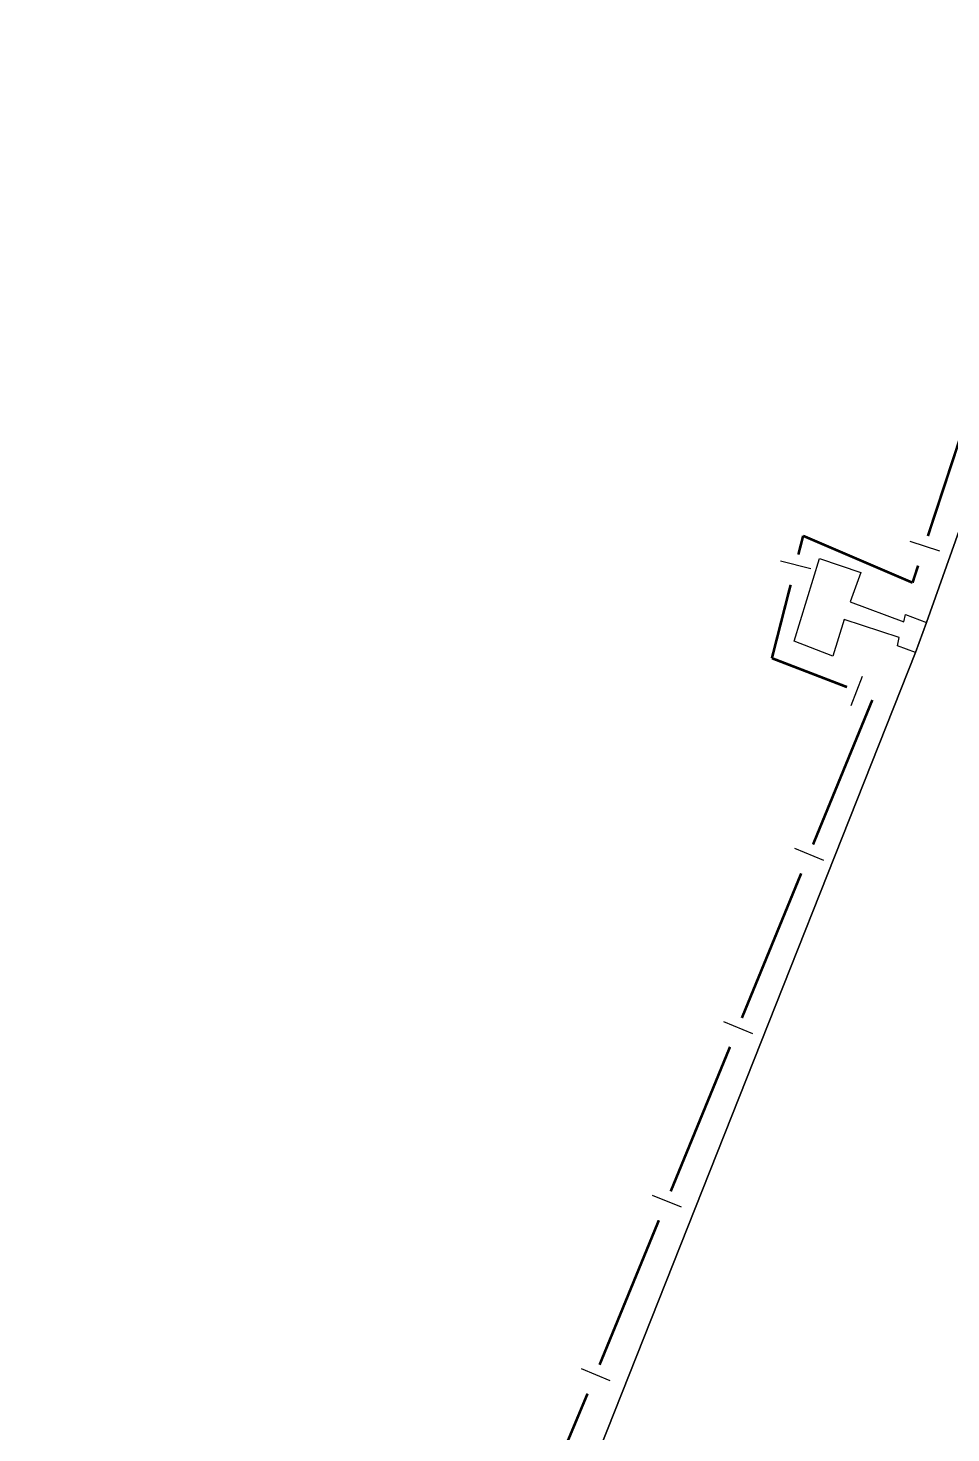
# Model space of a CAD drawing. Extents: x 200123 to 201542, y 4839549 to 4841240.
# Drawn here: x 200527.1 to 200615.6, y 4840674.9 to 4840809.8 of the extents above; entities that cross this region are included whole.
import ezdxf

# ---------------------------------------------------------------- set-up
doc = ezdxf.new("R2010")
doc.units = 0
doc.header["$LTSCALE"] = 1.5
doc.header["$MEASUREMENT"] = 0
for name, color, linetype in [('CD_MALHA_LOTES', 7, 'CONTINUOUS'), ('LM-LIM-SETORES-BAIRROS', 250, 'CONTINUOUS'), ('RU-EMBARC-TRAPICHE', 7, 'CONTINUOUS'), ('RU-QUADRA', 210, 'CONTINUOUS'), ('SV-ESCADARIA-RAMPA', 7, 'CONTINUOUS')]:
    doc.layers.add(name, color=color, linetype=linetype)

msp = doc.modelspace()

# ---------------------------------------------------------------- linework, layer by layer
at = {"layer": 'CD_MALHA_LOTES', "linetype": 'Continuous', "flags": 128}
msp.add_lwpolyline([(200626.89, 4841049.39), (200605.42, 4840971.55), (200601.8, 4840959.39), (200590.12, 4840920.11), (200566.68, 4840847.33), (200638.36, 4840823.29), (200613.28, 4840752.67), (200612.24, 4840749.79), (200550.91, 4840594.99)], dxfattribs=at)
at = {"layer": 'LM-LIM-SETORES-BAIRROS', "const_width": 0.25}
for points in [[(200618.10791, 4840775.231916), (200613.423456, 4840760.982148)], [(200601.45, 4840761), (200600.990309, 4840759.199544)], [(200601.580323, 4840760.944148), (200601.45, 4840761)], [(200611.95, 4840756.5), (200601.580323, 4840760.944148)], [(200612.486566, 4840758.132194), (200612.174269, 4840757.18221)], [(200600.248159, 4840756.292791), (200598.516477, 4840749.510367)], [(200612.174269, 4840757.18221), (200611.95, 4840756.5)], [(200598.516477, 4840749.510367), (200598.45, 4840749.25)], [(200598.45, 4840749.25), (200605.665956, 4840746.474632)], [(200608.091854, 4840745.236327), (200602.399734, 4840731.358295)], [(200601.26131, 4840728.582689), (200595.569191, 4840714.704657)], [(200594.430767, 4840711.929051), (200588.738647, 4840698.051018)], [(200587.600223, 4840695.275412), (200581.908104, 4840681.39738)], [(200580.754954, 4840678.627869), (200574.972737, 4840664.787134)]]:
    msp.add_lwpolyline(points, dxfattribs=at)
at = {"layer": 'LM-LIM-SETORES-BAIRROS'}
for points in [[(200611.686183, 4840760.500609), (200614.536136, 4840759.563718)], [(200599.289549, 4840758.601702), (200602.196303, 4840757.859552)], [(200606.060833, 4840744.715634), (200607.137771, 4840747.515671)], [(200600.632456, 4840731.002305), (200603.408063, 4840729.863881)], [(200593.801913, 4840714.348667), (200596.577519, 4840713.210243)], [(200586.971369, 4840697.695028), (200589.746976, 4840696.556604)], [(200580.141843, 4840681.051522), (200582.90999, 4840679.895079)]]:
    msp.add_lwpolyline(points, dxfattribs=at)
at = {"layer": 'RU-EMBARC-TRAPICHE', "linetype": 'Continuous'}
for points in [[(200605.4, 4840752.95, 1.88), (200604.3, 4840749.43, 1.14), (200600.58, 4840750.89, 0.87), (200603.02, 4840758.83, 0.85), (200607, 4840757.49, 0.85), (200605.96, 4840754.67, 0.85)], [(200612.24, 4840749.79, 3.64), (200550.91, 4840594.99, 3.7), (200524.63, 4840536.09, 3.7), (200457.13, 4840567.75, 4.16), (200388.58, 4840433.85, 5.2), (200388.59, 4840433.86, 5.2), (200312.87, 4840297.06, 2.82), (200236.83, 4840176.82, 2.96), (200156.83, 4840061.24, 2.96), (200130.612712, 4840024.220834, 3.11)]]:
    msp.add_polyline3d(points, dxfattribs=at)
at = {"layer": 'RU-QUADRA', "linetype": 'Continuous', "flags": 128}
msp.add_lwpolyline([(200550.91, 4840594.99), (200612.24, 4840749.79), (200613.28, 4840752.67), (200638.36, 4840823.29), (200566.68, 4840847.33), (200590.12, 4840920.11), (200601.8, 4840959.39), (200605.42, 4840971.55)], dxfattribs=at)
at = {"layer": 'SV-ESCADARIA-RAMPA', "linetype": 'Continuous'}
for points in [[(200605.96, 4840754.67, 0.75), (200611.1, 4840752.73, 4.02), (200611.28, 4840753.45, 4.14), (200613.28, 4840752.67, 4.14)], [(200612.24, 4840749.79, 4.44), (200610.52, 4840750.45, 4.06), (200610.68, 4840751.23, 4.08), (200605.4, 4840752.95, 0.75)]]:
    msp.add_polyline3d(points, dxfattribs=at)

doc.saveas('drawing.dxf')
